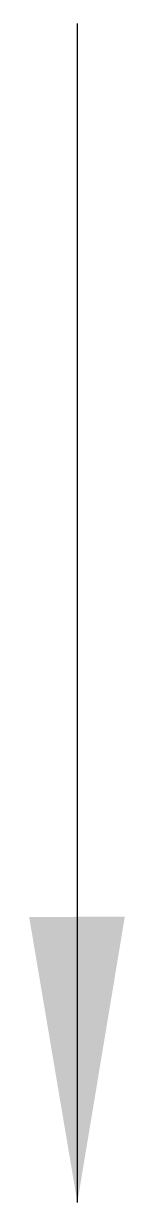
# Model space of a CAD drawing. Extents: x 1487.1 to 1488.6, y 1235.2 to 1253.8.
import ezdxf

# ---------------------------------------------------------------- set-up
doc = ezdxf.new("R2010")
doc.units = 0
doc.header["$LTSCALE"] = 22
doc.header["$MEASUREMENT"] = 0
doc.linetypes.add('DASHED', pattern=[0.75, 0.5, -0.25])
doc.layers.get('0').update_dxf_attribs({"linetype": 'CONTINUOUS'})

msp = doc.modelspace()

# ---------------------------------------------------------------- linework, layer by layer
msp.add_line((1487.815, 1235.215), (1487.815, 1253.79))
at = {"linetype": 'DASHED'}
msp.add_solid([(1488.559, 1239.716), (1487.059, 1239.714), (1487.815, 1235.215)], dxfattribs=at)

doc.saveas('drawing.dxf')
